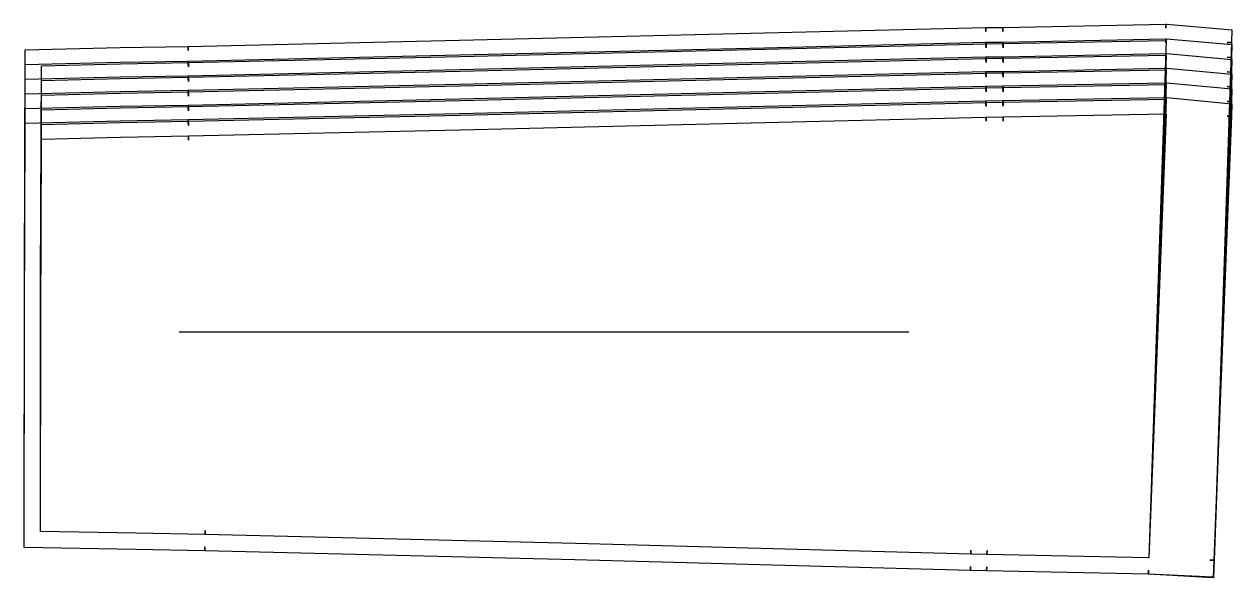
# Model space of a CAD drawing. Header units: inches. Extents: x 0 to 29.2, y 0 to 13.4.
import ezdxf

# ---------------------------------------------------------------- set-up
doc = ezdxf.new("R2010")
doc.units = ezdxf.units.IN

msp = doc.modelspace()

# ---------------------------------------------------------------- linework, layer by layer
at = {"layer": 'T001L001'}
for points in [[(0, 0.734), (0.005, 7.186), (0.027, 12.763), (2.32, 12.821), (3.961, 12.849), (3.963, 12.75), (3.961, 12.849), (10.519, 12.998), (17.887, 13.172), (23.231, 13.306), (23.232, 13.208), (23.231, 13.306), (23.642, 13.308), (23.643, 13.21), (23.642, 13.308), (27.579, 13.386), (27.581, 13.287), (27.579, 13.386), (27.6, 13.386), (29.171, 13.249), (29.16, 12.939), (29.062, 12.942), (29.16, 12.939), (28.741, 0.43), (28.642, 0.433), (28.741, 0.43), (28.727, 0.017), (27.154, 0.089), (27.156, 0.188), (27.154, 0.089), (23.248, 0.172), (23.25, 0.27), (23.248, 0.172), (22.857, 0.18), (22.859, 0.278), (22.857, 0.18), (13.305, 0.437), (4.365, 0.656), (4.367, 0.754), (4.365, 0.656), (2.697, 0.688), (0, 0.734)], [(0, 0.734), (0.005, 6.995), (0.027, 12.408), (2.32, 12.467), (3.961, 12.494), (3.963, 12.396), (3.961, 12.494), (10.519, 12.644), (17.887, 12.817), (23.231, 12.952), (23.232, 12.853), (23.231, 12.952), (23.642, 12.954), (23.643, 12.855), (23.642, 12.954), (27.579, 13.031), (27.581, 12.933), (27.579, 13.031), (27.6, 13.032), (29.171, 12.892), (29.16, 12.583), (29.062, 12.587), (29.16, 12.583), (28.741, 0.429), (28.642, 0.432), (28.741, 0.429), (28.726, 0.014), (27.159, 0.089), (27.16, 0.187), (27.159, 0.089), (27.153, 0.089), (23.248, 0.172), (23.25, 0.27), (23.248, 0.172), (22.857, 0.18), (22.859, 0.278), (22.857, 0.18), (13.305, 0.437), (4.365, 0.656), (4.367, 0.754), (4.365, 0.656), (2.697, 0.688), (0, 0.734)], [(0.394, 1.121), (0.398, 7.185), (0.419, 12.379), (2.329, 12.427), (3.969, 12.455), (3.971, 12.357), (3.969, 12.455), (10.528, 12.605), (17.897, 12.778), (23.237, 12.912), (23.238, 12.814), (23.237, 12.912), (23.647, 12.914), (23.648, 12.816), (23.647, 12.914), (27.586, 12.992), (27.167, 0.483), (23.256, 0.565), (23.258, 0.663), (23.256, 0.565), (22.866, 0.573), (22.869, 0.672), (22.866, 0.573), (13.315, 0.83), (4.374, 1.049), (4.376, 1.148), (4.374, 1.049), (2.704, 1.082), (0.394, 1.121)], [(0, 0.734), (0.005, 6.804), (0.027, 12.054), (2.32, 12.112), (3.961, 12.14), (3.963, 12.042), (3.961, 12.14), (10.519, 12.29), (17.887, 12.463), (23.231, 12.597), (23.232, 12.499), (23.231, 12.597), (23.642, 12.599), (23.643, 12.501), (23.642, 12.599), (27.579, 12.677), (27.581, 12.579), (27.579, 12.677), (27.601, 12.678), (29.171, 12.534), (29.16, 12.228), (29.062, 12.231), (29.16, 12.228), (28.741, 0.427), (28.642, 0.43), (28.741, 0.427), (28.726, 0.011), (27.159, 0.089), (27.16, 0.187), (27.159, 0.089), (27.153, 0.089), (23.248, 0.172), (23.25, 0.27), (23.248, 0.172), (22.857, 0.18), (22.859, 0.278), (22.857, 0.18), (13.305, 0.437), (4.365, 0.656), (4.367, 0.754), (4.365, 0.656), (2.697, 0.688), (0, 0.734)], [(0.394, 1.121), (0.399, 6.994), (0.419, 12.025), (2.329, 12.073), (3.969, 12.101), (3.971, 12.002), (3.969, 12.101), (10.528, 12.25), (17.897, 12.424), (23.237, 12.558), (23.238, 12.46), (23.237, 12.558), (23.647, 12.56), (23.648, 12.462), (23.647, 12.56), (27.586, 12.638), (27.167, 0.483), (23.256, 0.565), (23.258, 0.663), (23.256, 0.565), (22.866, 0.573), (22.869, 0.672), (22.866, 0.573), (13.315, 0.83), (4.374, 1.049), (4.376, 1.148), (4.374, 1.049), (2.704, 1.082), (0.394, 1.121)], [(0, 0.734), (0.006, 6.613), (0.027, 11.7), (2.32, 11.758), (3.961, 11.786), (3.963, 11.687), (3.961, 11.786), (10.519, 11.935), (17.887, 12.109), (23.231, 12.243), (23.232, 12.145), (23.231, 12.243), (23.642, 12.245), (23.643, 12.147), (23.642, 12.245), (27.579, 12.323), (27.581, 12.224), (27.579, 12.323), (27.601, 12.323), (29.171, 12.177), (29.16, 11.871), (29.062, 11.875), (29.16, 11.871), (28.741, 0.425), (28.642, 0.429), (28.741, 0.425), (28.725, 0.007), (27.159, 0.089), (27.16, 0.187), (27.159, 0.089), (27.152, 0.089), (23.248, 0.172), (23.25, 0.27), (23.248, 0.172), (22.857, 0.18), (22.859, 0.278), (22.857, 0.18), (13.305, 0.437), (4.365, 0.656), (4.367, 0.754), (4.365, 0.656), (2.697, 0.688), (0, 0.734)], [(0.394, 1.121), (0.399, 6.803), (0.419, 11.67), (2.329, 11.719), (3.969, 11.746), (3.971, 11.648), (3.969, 11.746), (10.528, 11.896), (17.897, 12.07), (23.237, 12.204), (23.238, 12.105), (23.237, 12.204), (23.647, 12.206), (23.648, 12.107), (23.647, 12.206), (27.586, 12.283), (27.167, 0.483), (23.256, 0.565), (23.258, 0.663), (23.256, 0.565), (22.866, 0.573), (22.869, 0.672), (22.866, 0.573), (13.315, 0.83), (4.374, 1.049), (4.376, 1.148), (4.374, 1.049), (2.704, 1.082), (0.394, 1.121)], [(0, 0.734), (0.006, 6.423), (0.027, 11.346), (2.32, 11.404), (3.961, 11.431), (3.963, 11.333), (3.961, 11.431), (10.519, 11.581), (17.887, 11.755), (23.231, 11.889), (23.232, 11.79), (23.231, 11.889), (23.642, 11.891), (23.643, 11.792), (23.642, 11.891), (27.579, 11.968), (27.581, 11.87), (27.579, 11.968), (27.601, 11.969), (29.172, 11.819), (29.16, 11.515), (29.062, 11.519), (29.16, 11.515), (28.74, 0.423), (28.642, 0.427), (28.74, 0.423), (28.725, 0.003), (27.159, 0.089), (27.16, 0.187), (27.159, 0.089), (27.152, 0.089), (23.248, 0.172), (23.25, 0.27), (23.248, 0.172), (22.857, 0.18), (22.859, 0.278), (22.857, 0.18), (13.305, 0.437), (4.365, 0.656), (4.367, 0.754), (4.365, 0.656), (2.697, 0.688), (0, 0.734)], [(0.394, 1.121), (0.399, 6.612), (0.419, 11.316), (2.329, 11.365), (3.969, 11.392), (3.971, 11.294), (3.969, 11.392), (10.528, 11.542), (17.897, 11.715), (23.237, 11.849), (23.238, 11.751), (23.237, 11.849), (23.647, 11.851), (23.648, 11.753), (23.647, 11.851), (27.586, 11.929), (27.167, 0.483), (23.256, 0.565), (23.258, 0.663), (23.256, 0.565), (22.866, 0.573), (22.869, 0.672), (22.866, 0.573), (13.315, 0.83), (4.374, 1.049), (4.376, 1.148), (4.374, 1.049), (2.704, 1.082), (0.394, 1.121)], [(0, 0.734), (0.006, 6.232), (0.027, 10.991), (2.32, 11.05), (3.961, 11.077), (3.963, 10.979), (3.961, 11.077), (10.519, 11.227), (17.887, 11.4), (23.231, 11.535), (23.232, 11.436), (23.231, 11.535), (23.642, 11.536), (23.643, 11.438), (23.642, 11.536), (27.579, 11.614), (27.581, 11.516), (27.579, 11.614), (27.602, 11.615), (29.172, 11.46), (29.16, 11.159), (29.062, 11.163), (29.16, 11.159), (28.74, 0.421), (28.642, 0.425), (28.74, 0.421), (28.724, 0), (27.158, 0.089), (27.16, 0.187), (27.158, 0.089), (27.151, 0.089), (23.248, 0.172), (23.25, 0.27), (23.248, 0.172), (22.857, 0.18), (22.859, 0.278), (22.857, 0.18), (13.305, 0.437), (4.365, 0.656), (4.367, 0.754), (4.365, 0.656), (2.697, 0.688), (0, 0.734)], [(0.394, 1.121), (0.4, 6.421), (0.419, 10.962), (2.329, 11.01), (3.969, 11.038), (3.971, 10.939), (3.969, 11.038), (10.528, 11.187), (17.897, 11.361), (23.237, 11.495), (23.238, 11.397), (23.237, 11.495), (23.647, 11.497), (23.648, 11.399), (23.647, 11.497), (27.586, 11.575), (27.167, 0.483), (23.256, 0.565), (23.258, 0.663), (23.256, 0.565), (22.866, 0.573), (22.869, 0.672), (22.866, 0.573), (13.315, 0.83), (4.374, 1.049), (4.376, 1.148), (4.374, 1.049), (2.704, 1.082), (0.394, 1.121)], [(0.394, 1.121), (0.4, 6.231), (0.419, 10.607), (2.329, 10.656), (3.969, 10.683), (3.971, 10.585), (3.969, 10.683), (10.528, 10.833), (17.897, 11.007), (23.237, 11.141), (23.238, 11.042), (23.237, 11.141), (23.647, 11.143), (23.648, 11.044), (23.647, 11.143), (27.586, 11.221), (27.167, 0.483), (23.256, 0.565), (23.258, 0.663), (23.256, 0.565), (22.866, 0.573), (22.869, 0.672), (22.866, 0.573), (13.315, 0.83), (4.374, 1.049), (4.376, 1.148), (4.374, 1.049), (2.704, 1.082), (0.394, 1.121)], [(3.742, 5.947), (21.372, 5.947)]]:
    msp.add_lwpolyline(points, dxfattribs=at)

doc.saveas('drawing.dxf')
